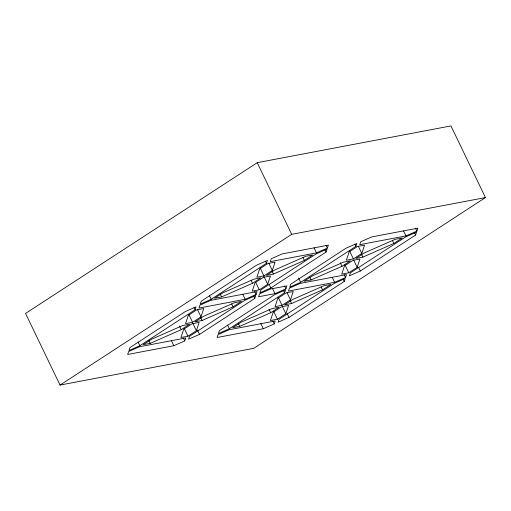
<?xml version="1.0" encoding="UTF-8"?>
<svg xmlns="http://www.w3.org/2000/svg" width="511" height="511" viewBox="0 0 511 511"><rect width="100%" height="100%" fill="white"/><g stroke="black" fill="none" stroke-linecap="round" stroke-linejoin="round"><path stroke-width="0.77" d="M184.746 340.901L185.717 337.982L139.529 346.745L128.612 351.555L127.641 354.481L173.829 345.717L184.746 340.901L183.366 338.039M195.1 309.768L196.077 306.843L185.161 311.653L129.928 347.595L128.957 350.52L139.873 345.711L195.1 309.768L194.065 307.622M196.371 330.713L199.13 322.422L192.098 323.757L183.692 329.225L180.932 337.516L187.965 336.181L196.371 330.713L192.922 323.546M200.989 316.82L203.748 308.529L196.722 309.864L188.316 315.332L185.557 323.623L192.583 322.294L200.989 316.82L197.54 309.653M254.753 298.45L255.724 295.524L244.814 300.34L189.581 336.276L188.61 339.202L199.526 334.392L254.753 298.45L253.718 296.303M256.068 294.489L257.046 291.564L210.851 300.327L199.942 305.144L198.964 308.063L245.159 299.299L256.068 294.489L254.689 291.628M266.429 263.357L267.4 260.431L256.484 265.241L201.257 301.183L200.286 304.102L211.196 299.293L266.429 263.357L265.394 261.204M267.694 284.301L270.453 276.004L263.427 277.339L255.021 282.813L252.262 291.104L259.288 289.769L267.694 284.301L263.9 276.419M272.318 270.408L275.078 262.117L268.045 263.446L259.639 268.92L256.88 277.211L263.912 275.876L272.318 270.408L268.869 263.242M274.222 323.929L275.193 321.004L229.005 329.767L218.088 334.577L217.118 337.503L263.306 328.739L274.222 323.929L272.842 321.061M284.576 292.79L285.553 289.865L274.637 294.681L219.404 330.617L218.433 333.542L229.35 328.733L284.576 292.79L283.541 290.644M285.898 288.83L286.869 285.905L270.504 289.015L259.588 293.825L258.617 296.75L274.982 293.64L285.898 288.83L284.518 285.968M285.847 313.735L288.606 305.444L281.574 306.779L273.168 312.247L270.408 320.538L277.441 319.209L285.847 313.735L282.398 306.568M290.465 299.842L293.225 291.551L286.198 292.886L277.792 298.354L275.033 306.651L282.059 305.316L290.465 299.842L287.016 292.682M326.075 252.038L327.053 249.113L316.137 253.922L260.91 289.865L259.933 292.79L270.849 287.974L326.075 252.038L325.047 249.885M327.398 248.078L328.369 245.152L282.181 253.916L271.264 258.726L270.293 261.651L316.481 252.888L327.398 248.078L326.018 245.21M344.229 281.472L345.2 278.552L334.29 283.362L279.057 319.298L278.086 322.224L288.996 317.414L344.229 281.472L343.194 279.325M345.545 277.511L346.522 274.592L300.327 283.356L289.418 288.166L288.44 291.091L334.628 282.328L345.545 277.511L344.165 274.65M355.905 246.379L356.876 243.453L345.96 248.263L290.733 284.205L289.763 287.131L300.672 282.321L355.905 246.379L354.87 244.226M357.17 267.323L359.929 259.032L352.903 260.361L344.497 265.835L341.738 274.126L348.764 272.791L357.17 267.323L353.721 260.156M361.794 253.43L364.554 245.139L357.521 246.474L349.115 251.942L346.356 260.233L353.388 258.905L361.794 253.43L358.345 246.264M415.552 235.06L416.529 232.135L405.613 236.944L350.38 272.887L349.409 275.812L360.325 271.002L415.552 235.06L414.517 232.914M416.874 231.1L417.845 228.174L371.657 236.938L360.74 241.754L359.77 244.673L405.958 235.91L416.874 231.1L415.494 228.232M257.218 162.677L25.55 313.428L60.036 385.083L253.782 348.323L485.45 197.572L450.964 125.917L257.218 162.677L291.704 234.332L485.45 197.572M60.036 385.083L291.704 234.332M181.207 329.697L189.613 324.223L182.58 325.558L151.633 339.202L143.227 344.67L150.253 343.341L181.207 329.697L179.482 326.114M252.536 283.279L260.942 277.812L253.91 279.147L222.956 292.79L214.55 298.258L221.582 296.923L252.536 283.279L251.157 280.418M233.054 306.843L241.46 301.375L234.428 302.71L203.474 316.347L195.068 321.821L202.101 320.486L233.054 306.843L231.675 303.975M304.377 260.431L312.783 254.963L305.757 256.292L274.803 269.936L266.397 275.403L273.423 274.075L304.377 260.431L302.997 257.563M270.683 312.719L279.089 307.252L272.056 308.58L241.109 322.224L232.703 327.698L239.729 326.363L270.683 312.719L268.958 309.136M342.006 266.308L350.412 260.834L343.386 262.169L312.432 275.812L304.026 281.28L311.058 279.945L342.006 266.308L340.288 262.724M322.53 289.865L330.936 284.397L323.904 285.732L292.95 299.376L284.544 304.843L291.577 303.508L322.53 289.865L321.151 287.003M393.853 243.453L402.259 237.985L395.227 239.32L364.279 252.958L355.873 258.432L362.899 257.097L393.853 243.453L392.474 240.585M403.543 230.895L405.958 235.91M361.52 254.229L362.899 257.097M358.601 267.419L360.325 271.002M349.594 251.022L353.388 258.905M344.97 264.909L348.764 272.791M332.22 277.307L334.628 282.328M314.067 247.873L316.481 252.888M309.679 277.083L311.058 279.945M298.603 278.016L300.672 282.321M290.197 300.64L291.577 303.508M272.044 271.207L273.423 274.075M287.271 313.831L288.996 317.414M278.265 297.434L282.059 305.316M272.567 288.626L274.982 293.64M269.125 284.397L270.849 287.974M260.118 267.994L263.912 275.876M273.647 311.327L277.441 319.209M255.839 282.602L259.288 289.769M260.891 323.725L263.306 328.739M242.744 294.285L245.159 299.299M238.35 323.495L239.729 326.363M220.203 294.061L221.582 296.923M227.625 325.149L229.35 328.733M209.472 295.709L211.196 299.293M200.721 317.618L202.101 320.486M197.457 330.093L199.526 334.392M188.789 314.412L192.583 322.294M184.171 328.298L187.965 336.181M171.415 340.696L173.829 345.717M148.873 340.473L150.253 343.341M138.149 342.127L139.873 345.711"/></g></svg>
